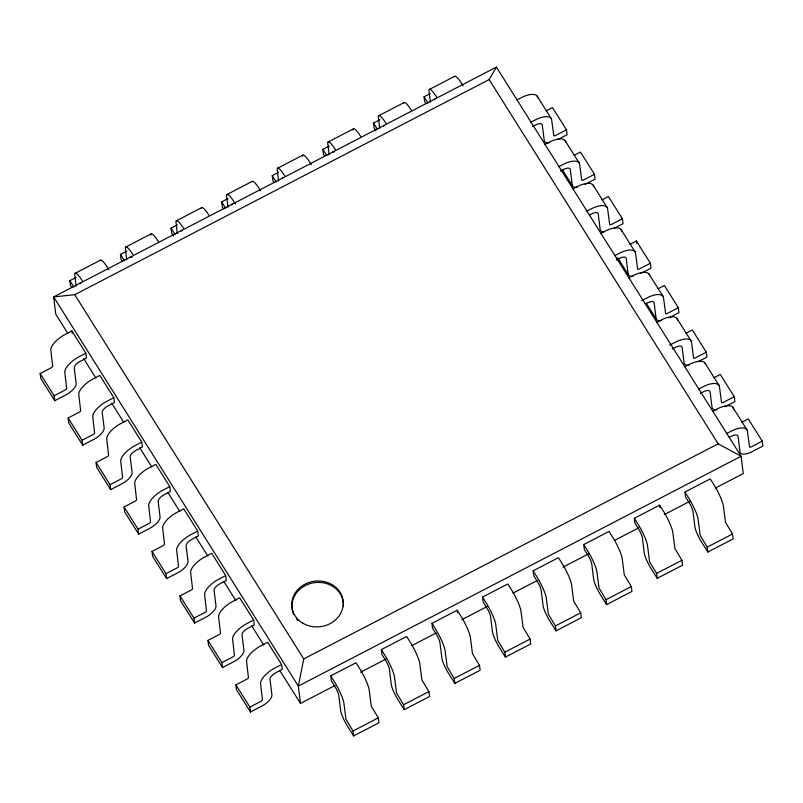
<?xml version="1.0" encoding="UTF-8"?>
<svg xmlns="http://www.w3.org/2000/svg" width="803" height="803" viewBox="0 0 803 803"><rect width="100%" height="100%" fill="white"/><g stroke="black" fill="none" stroke-linecap="round" stroke-linejoin="round"><path stroke-width="1.2" d="M67.733 333.245L55.788 314.254L53.63 296.919L74.739 294.691L303.755 658.922L298.325 686.083L300.483 703.418L334.971 685.511M74.739 294.691L489.147 79.577L496.405 67.091L741.099 456.255L743.257 473.589L715.443 488.023M75.08 273.341L100.385 260.212M125.68 247.083L150.984 233.944M176.279 220.815L201.583 207.676M226.888 194.547L252.182 181.418M277.487 168.279L302.791 155.15M328.086 142.011L353.39 128.881M378.695 115.742L403.989 102.613M429.294 89.484L454.598 76.345M71.698 287.534L70.473 285.587L69.861 280.679L76.185 277.396M122.297 261.266L121.072 259.319L120.46 254.41L126.784 251.128M173.508 235.972L171.681 233.061L171.069 228.152L177.393 224.86M223.505 208.74L222.28 206.793L221.668 201.884L227.992 198.602M274.104 182.472L272.879 180.524L272.267 175.616L278.591 172.334M324.703 156.204L323.489 154.256L322.876 149.348L329.2 146.066M375.924 130.909L374.088 127.988L373.475 123.08L379.799 119.798M425.911 103.667L424.687 101.72L424.074 96.812L430.398 93.529M496.405 67.091L53.63 296.919L298.325 686.083L741.099 456.255L718.163 443.818L489.147 79.577M71.879 330.926L63.497 335.343A18.118 7.618 -32.2 0 0 50.75 349.476L52.677 366.268A1.787 0.753 -32.2 0 1 51.422 367.664L40.15 373.525L40.762 378.434L54.745 400.677L65.816 394.925A12.667 5.33 -32.2 0 0 76.165 383.463L74.237 367.915A7.237 3.041 -32.2 0 1 80.149 361.36L86.473 358.078L85.861 353.169L71.879 330.926L72.19 333.386M516.861 99.953L523.054 96.802A18.118 7.618 -32.2 0 1 537.558 96.782L537.789 97.625M546.04 110.934L552.494 107.582L566.476 129.825L567.089 134.733L558.236 139.331M85.861 353.169L77.479 357.586A18.118 7.618 -32.2 0 0 64.732 371.709L66.659 388.501A1.787 0.753 -32.2 0 1 65.404 389.897L54.132 395.769L54.745 400.677M530.843 122.186L537.036 119.045A18.118 7.618 -32.2 0 1 551.541 119.015L553.779 135.657A1.787 0.753 -32.2 0 0 555.204 135.657L566.476 129.825M532.409 126.603L535.571 124.967A7.237 3.041 -32.2 0 1 542.306 124.947L544.243 140.495A12.667 5.33 -32.2 0 0 549.142 142.793M544.825 144.43L551.019 141.278A18.118 7.618 -32.2 0 1 565.523 141.258L565.754 142.101M68.114 418.002L79.387 412.14A1.787 0.753 -32.2 0 0 80.641 410.745L78.714 393.952A18.118 7.618 -32.2 0 1 91.462 379.819L99.843 375.402L113.835 397.646L114.438 402.554L108.114 405.836A7.237 3.041 -32.2 0 0 102.202 412.391L104.139 427.939A12.667 5.33 -32.2 0 1 93.78 439.402L82.709 445.153L68.727 422.91L68.114 418.002L82.097 440.245L82.709 445.153M574.004 155.411L580.469 152.058L594.451 174.301L595.053 179.21L585.096 184.379M113.835 397.646L105.444 402.062A18.118 7.618 -32.2 0 0 92.696 416.185L94.624 432.978A1.787 0.753 -32.2 0 1 93.369 434.373L82.097 440.245M558.808 166.663L565.001 163.521A18.118 7.618 -32.2 0 1 579.505 163.491L581.743 180.133A1.787 0.753 -32.2 0 0 583.169 180.133L594.451 174.301M560.374 171.079L563.535 169.443A7.237 3.041 -32.2 0 1 570.271 169.423L572.208 184.971A12.667 5.33 -32.2 0 0 577.106 187.27M572.8 188.906L578.983 185.754A18.118 7.618 -32.2 0 1 593.497 185.734L593.718 186.577M96.079 462.478L107.351 456.616A1.787 0.753 -32.2 0 0 108.606 455.221L106.679 438.428A18.118 7.618 -32.2 0 1 119.426 424.295L127.818 419.879L141.8 442.122L142.412 447.03L136.078 450.312A7.237 3.041 -32.2 0 0 130.166 456.867L132.104 472.415A12.667 5.33 -32.2 0 1 121.745 483.878L110.673 489.629L96.691 467.386L96.079 462.478L110.061 484.721L110.673 489.629M601.979 199.887L608.433 196.534L622.415 218.777L623.028 223.686L614.165 228.273M141.8 442.122L133.408 446.538A18.118 7.618 -32.2 0 0 120.661 460.661L122.588 477.454A1.787 0.753 -32.2 0 1 121.333 478.849L110.061 484.721M586.782 211.139L592.965 207.997A18.118 7.618 -32.2 0 1 607.48 207.967L609.708 224.609A1.787 0.753 -32.2 0 0 611.133 224.609L622.415 218.777M589.392 215.013L591.5 213.919A7.237 3.041 -32.2 0 1 598.235 213.899L600.172 229.447A12.667 5.33 -32.2 0 0 603.916 231.816M600.764 233.382L606.948 230.23A18.118 7.618 -32.2 0 1 621.462 230.21L621.683 231.053M124.043 506.954L135.316 501.092A1.787 0.753 -32.2 0 0 136.57 499.697L134.643 482.904A18.118 7.618 -32.2 0 1 147.391 468.771L155.782 464.355L169.764 486.598L170.377 491.506L164.043 494.789A7.237 3.041 -32.2 0 0 158.131 501.343L160.068 516.891A12.667 5.33 -32.2 0 1 149.709 528.354L138.638 534.105L124.656 511.862L124.043 506.954L138.026 529.197L138.638 534.105M629.943 244.363L636.398 241.01L650.38 263.254L650.992 268.162L641.025 273.331M169.764 486.598L161.373 491.014A18.118 7.618 -32.2 0 0 148.625 505.137L150.552 521.93A1.787 0.753 -32.2 0 1 149.298 523.325L138.026 529.197M614.747 255.615L620.93 252.473A18.118 7.618 -32.2 0 1 635.444 252.443L637.672 269.085A1.787 0.753 -32.2 0 0 639.098 269.085L650.38 263.254M616.302 260.031L619.464 258.395A7.237 3.041 -32.2 0 1 626.199 258.375L628.137 273.923A12.667 5.33 -32.2 0 0 633.035 276.222M628.729 277.858L634.912 274.706A18.118 7.618 -32.2 0 1 649.426 274.686L649.647 275.529M152.008 551.43L163.28 545.568A1.787 0.753 -32.2 0 0 164.535 544.173L162.607 527.38A18.118 7.618 -32.2 0 1 175.355 513.247L183.746 508.831L197.729 531.074L198.341 535.982L192.017 539.265A7.237 3.041 -32.2 0 0 186.095 545.819L188.032 561.367A12.667 5.33 -32.2 0 1 177.674 572.83L166.602 578.582L152.62 556.338L152.008 551.43L165.99 573.673L166.602 578.582M657.908 288.839L664.362 285.487L678.344 307.73L678.957 312.638L668.989 317.807M197.729 531.074L189.337 535.491A18.118 7.618 -32.2 0 0 176.59 549.613L178.527 566.406A1.787 0.753 -32.2 0 1 177.262 567.801L165.99 573.673M641.607 300.663L648.894 296.949A18.118 7.618 -32.2 0 1 663.408 296.919L665.637 313.561A1.787 0.753 -32.2 0 0 667.072 313.561L678.344 307.73M645.321 303.966L647.429 302.872A7.237 3.041 -32.2 0 1 654.164 302.851L656.101 318.4A12.667 5.33 -32.2 0 0 660.999 320.698M656.693 322.334L662.876 319.182A18.118 7.618 -32.2 0 1 677.391 319.162L677.622 320.006M179.972 595.906L191.244 590.044A1.787 0.753 -32.2 0 0 192.509 588.649L190.572 571.856A18.118 7.618 -32.2 0 1 203.32 557.724L211.711 553.307L225.693 575.55L226.305 580.459L219.982 583.741A7.237 3.041 -32.2 0 0 214.06 590.295L215.997 605.843A12.667 5.33 -32.2 0 1 205.638 617.306L194.567 623.058L180.585 600.815L179.972 595.906L193.955 618.149L194.567 623.058M685.872 333.315L692.327 329.963L706.309 352.206L706.921 357.114L698.068 361.701M225.693 575.55L217.312 579.967A18.118 7.618 -32.2 0 0 204.554 594.09L206.491 610.882A1.787 0.753 -32.2 0 1 205.227 612.277L193.955 618.149M669.572 345.139L676.859 341.426A18.118 7.618 -32.2 0 1 691.373 341.395L693.601 358.038A1.787 0.753 -32.2 0 0 695.037 358.038L706.309 352.206M672.231 348.984L675.403 347.348A7.237 3.041 -32.2 0 1 682.128 347.328L684.066 362.876A12.667 5.33 -32.2 0 0 688.964 365.174M684.658 366.81L690.841 363.659A18.118 7.618 -32.2 0 1 705.355 363.639L705.586 364.482M207.947 640.382L219.209 634.521A1.787 0.753 -32.2 0 0 220.474 633.125L218.536 616.333A18.118 7.618 -32.2 0 1 231.294 602.2L239.675 597.783L253.658 620.026L254.27 624.935L247.946 628.217A7.237 3.041 -32.2 0 0 242.024 634.771L243.961 650.31A12.667 5.33 -32.2 0 1 233.603 661.782L222.531 667.534L208.549 645.291L207.947 640.382L221.929 662.626L222.531 667.534M713.837 377.791L720.291 374.439L734.273 396.682L734.886 401.58L724.918 406.76M253.658 620.026L245.276 624.443A18.118 7.618 -32.2 0 0 232.519 638.566L234.456 655.358A1.787 0.753 -32.2 0 1 233.191 656.754L221.929 662.626M698.64 389.043L704.823 385.902A18.118 7.618 -32.2 0 1 719.337 385.872L721.566 402.514A1.787 0.753 -32.2 0 0 723.001 402.514L734.273 396.682M700.206 393.46L703.368 391.824A7.237 3.041 -32.2 0 1 710.093 391.804L712.03 407.352A12.667 5.33 -32.2 0 0 716.928 409.65M712.622 411.287L718.805 408.135A18.118 7.618 -32.2 0 1 733.32 408.115L733.551 408.958M235.911 684.859L247.173 678.997A1.787 0.753 -32.2 0 0 248.438 677.602L246.501 660.809A18.118 7.618 -32.2 0 1 259.259 646.676L267.64 642.259L281.622 664.503L282.234 669.411L275.911 672.693A7.237 3.041 -32.2 0 0 269.989 679.248L271.926 694.786A12.667 5.33 -32.2 0 1 261.567 706.259L250.506 712.01L236.524 689.767L235.911 684.859L249.894 707.102L250.506 712.01M741.801 422.268L748.255 418.915L762.238 441.148L762.85 446.056L751.779 451.808A12.667 5.33 -32.2 0 1 739.995 451.828L738.057 436.28A7.237 3.041 -32.2 0 0 731.332 436.29L729.224 437.394M281.622 664.503L273.241 668.919A18.118 7.618 -32.2 0 0 260.483 683.042L262.42 699.835A1.787 0.753 -32.2 0 1 261.166 701.23L249.894 707.102M726.605 433.52L732.788 430.378A18.118 7.618 -32.2 0 1 747.302 430.348L749.53 446.99A1.787 0.753 -32.2 0 0 750.966 446.99L762.238 441.148M303.755 658.922L718.163 443.818M330.726 675.885L356.03 662.746L360.677 670.184A18.118 3.172 62.6 0 1 369.089 689.215L371.287 706.208L378.313 717.872L378.926 722.78L353.621 735.909L347.508 726.183A12.667 2.218 62.6 0 1 340.673 710.725L338.736 695.177A7.237 1.265 62.6 0 0 334.831 686.354L331.338 680.793L330.726 675.885L335.373 683.313A18.118 3.172 62.6 0 1 343.784 702.354L345.983 719.337L353.009 731.001L353.621 735.909M381.325 649.617L406.629 636.478L411.277 643.916A18.118 3.172 62.6 0 1 419.688 662.947L421.886 679.94L428.912 691.604L429.525 696.512L404.22 709.641L398.107 699.915A12.667 2.218 62.6 0 1 391.272 684.457L389.345 668.919A7.237 1.265 62.6 0 0 385.44 660.086L381.937 654.525L381.325 649.617L385.972 657.055A18.118 3.172 62.6 0 1 394.383 676.086L396.582 693.069L403.608 704.733L404.22 709.641M431.934 623.349L457.228 610.22L461.876 617.648A18.118 3.172 62.6 0 1 470.287 636.689L472.485 653.672L479.511 665.336L480.124 670.244L454.829 683.373L448.706 673.647A12.667 2.218 62.6 0 1 441.881 658.189L439.944 642.651A7.237 1.265 62.6 0 0 436.039 633.818L432.546 628.257L431.934 623.349L436.581 630.787A18.118 3.172 62.6 0 1 444.992 649.818L447.191 666.801L454.217 678.465L454.829 683.373M482.533 597.081L507.837 583.952L512.485 591.389A18.118 3.172 62.6 0 1 520.896 610.421L523.094 627.404L530.121 639.068L530.733 643.976L505.428 657.105L499.315 647.379A12.667 2.218 62.6 0 1 492.48 631.921L490.543 616.383A7.237 1.265 62.6 0 0 486.638 607.55L483.145 601.989L482.533 597.081L487.18 604.518A18.118 3.172 62.6 0 1 495.592 623.55L497.79 640.533L504.816 652.197L505.428 657.105M533.132 570.813L558.436 557.683L563.084 565.121A18.118 3.172 62.6 0 1 571.495 584.152L573.693 601.136L580.72 612.799L581.332 617.708L556.027 630.847L549.914 621.11A12.667 2.218 62.6 0 1 543.079 605.663L541.152 590.115A7.237 1.265 62.6 0 0 537.247 581.282L533.744 575.721L533.132 570.813L537.779 578.25A18.118 3.172 62.6 0 1 546.191 597.281L548.389 614.275L555.415 625.938L556.027 630.847M583.741 544.554L609.035 531.415L613.683 538.853A18.118 3.172 62.6 0 1 622.094 557.884L624.292 574.868L631.319 586.531L631.931 591.44L606.636 604.579L600.514 594.852A12.667 2.218 62.6 0 1 593.688 579.395L591.751 563.847A7.237 1.265 62.6 0 0 587.846 555.014L584.353 549.463L583.741 544.554L588.388 551.982A18.118 3.172 62.6 0 1 596.8 571.023L598.998 588.007L606.024 599.67L606.636 604.579M634.34 518.286L659.644 505.147L664.292 512.585A18.118 3.172 62.6 0 1 672.703 531.616L674.901 548.61L681.928 560.273L682.54 565.182L657.235 578.311L651.123 568.584A12.667 2.218 62.6 0 1 644.287 553.126L642.35 537.578A7.237 1.265 62.6 0 0 638.445 528.755L634.952 523.195L634.34 518.286L638.987 525.724A18.118 3.172 62.6 0 1 647.399 544.755L649.597 561.739L656.623 573.402L657.235 578.311M684.939 492.018L710.243 478.879L714.891 486.317A18.118 3.172 62.6 0 1 723.302 505.348L725.5 522.341L732.527 534.005L733.139 538.913L707.834 552.042L701.722 542.316A12.667 2.218 62.6 0 1 694.886 526.858L692.949 511.32A7.237 1.265 62.6 0 0 689.054 502.487L685.551 496.927L684.939 492.018L689.586 499.456A18.118 3.172 62.6 0 1 697.998 518.487L700.196 535.471L707.222 547.134L707.834 552.042M360.557 672.231L386.143 658.952M411.738 645.672L436.21 632.965M461.795 619.685L487.381 606.406M512.966 593.126L537.448 580.418M563.033 567.139L588.619 553.849M614.205 540.57L638.686 527.872M664.272 514.582L689.857 501.303M353.009 731.001L378.313 717.872M403.608 704.733L428.912 691.604M454.217 678.465L479.511 665.336M504.816 652.197L530.121 639.068M555.415 625.938L580.72 612.799M606.024 599.67L631.319 586.531M656.623 573.402L681.928 560.273M707.222 547.134L732.527 534.005M436.581 97.022L435.617 95.537A18.118 3.172 62.6 0 0 428.963 90.609L430.348 102.172M411.277 110.152L410.313 108.666A18.118 3.172 62.6 0 0 403.748 103.045M385.982 123.291L385.018 121.805A18.118 3.172 62.6 0 0 378.364 116.877L379.749 128.44M360.677 136.42L359.714 134.934A18.118 3.172 62.6 0 0 353.059 130.006M335.373 149.549L334.409 148.073A18.118 3.172 62.6 0 0 327.754 143.135L329.15 154.708M284.774 175.817L283.81 174.331A18.118 3.172 62.6 0 0 277.155 169.403L278.541 180.976M208.87 215.214L207.907 213.739A18.118 3.172 62.6 0 0 201.342 208.107M183.566 228.353L182.602 226.868A18.118 3.172 62.6 0 0 175.947 221.939L177.343 233.502M158.271 241.482L157.308 239.997A18.118 3.172 62.6 0 0 150.653 235.068M132.967 254.621L132.003 253.136A18.118 3.172 62.6 0 0 125.348 248.207L126.733 259.77M82.368 280.879L81.404 279.404A18.118 3.172 62.6 0 0 74.749 274.475L76.134 286.039M537.026 95.938L551.541 119.015M564.991 140.415L579.505 163.491M592.955 184.891L607.48 207.967M620.92 229.367L635.444 252.443M648.884 273.843L663.408 296.919M676.849 318.319L691.373 341.395M704.823 362.795L719.337 385.872M732.788 407.272L747.302 430.348M562.411 169.784L572.398 185.664M617.668 257.673L628.327 274.616M646.305 303.213L656.292 319.092M463.1 85.831L460.922 82.398A18.118 3.172 62.6 0 0 454.357 76.777M424.074 96.812L428.039 103.115M373.475 123.08L377.44 129.383M322.876 149.348L326.841 155.652M311.293 164.625L309.115 161.202A18.118 3.172 62.6 0 0 302.46 156.274M272.267 175.616L276.232 181.92M260.694 190.893L258.506 187.47A18.118 3.172 62.6 0 0 251.941 181.839M235.389 204.032L233.211 200.599A18.118 3.172 62.6 0 0 226.556 195.671L227.942 207.244M221.668 201.884L225.633 208.188M171.069 228.152L175.034 234.456M120.46 254.41L124.425 260.714M108.887 269.698L106.699 266.265A18.118 3.172 62.6 0 0 100.134 260.644M69.861 280.679L73.826 286.982M83.733 358.7L95.738 377.791M111.747 403.247L123.752 422.338M139.762 447.793L151.757 466.884M167.767 492.339L179.772 511.431M195.781 536.896L207.786 555.987M223.786 581.442L235.791 600.534M251.801 625.989L263.806 645.08M279.815 670.535L300.483 703.418M40.15 373.525L54.132 395.769M636.398 241.01L636.699 243.47M659.644 505.147L659.946 507.606M457.228 610.22L457.539 612.669M130.658 257.512A7.237 1.265 62.6 0 1 132.053 257.462M434.272 99.913A7.237 1.265 62.6 0 1 435.005 99.231M333.044 152.068A7.237 1.265 62.6 0 1 334.118 152.028M282.465 178.708A7.237 1.265 62.6 0 1 282.937 177.864M298.023 620.709A25.766 22.936 -7.1 0 1 296.397 618.832M293.848 614.666A25.766 22.936 -7.1 0 1 313.782 582.767A25.766 22.936 -7.1 0 1 343.313 606.646M80.059 283.78A7.237 1.265 62.6 0 1 80.792 283.088M181.237 230.862A7.237 1.265 62.6 0 1 182.311 230.822M383.673 126.181A7.237 1.265 62.6 0 1 384.717 125.76M231.866 204.976A7.237 1.265 62.6 0 1 232.599 204.293M302.811 623.178A25.766 22.936 -7.1 0 0 343.132 605.201A25.766 22.936 -7.1 0 0 306.535 583.43A25.766 22.936 -7.1 0 0 302.811 623.178"/></g></svg>
